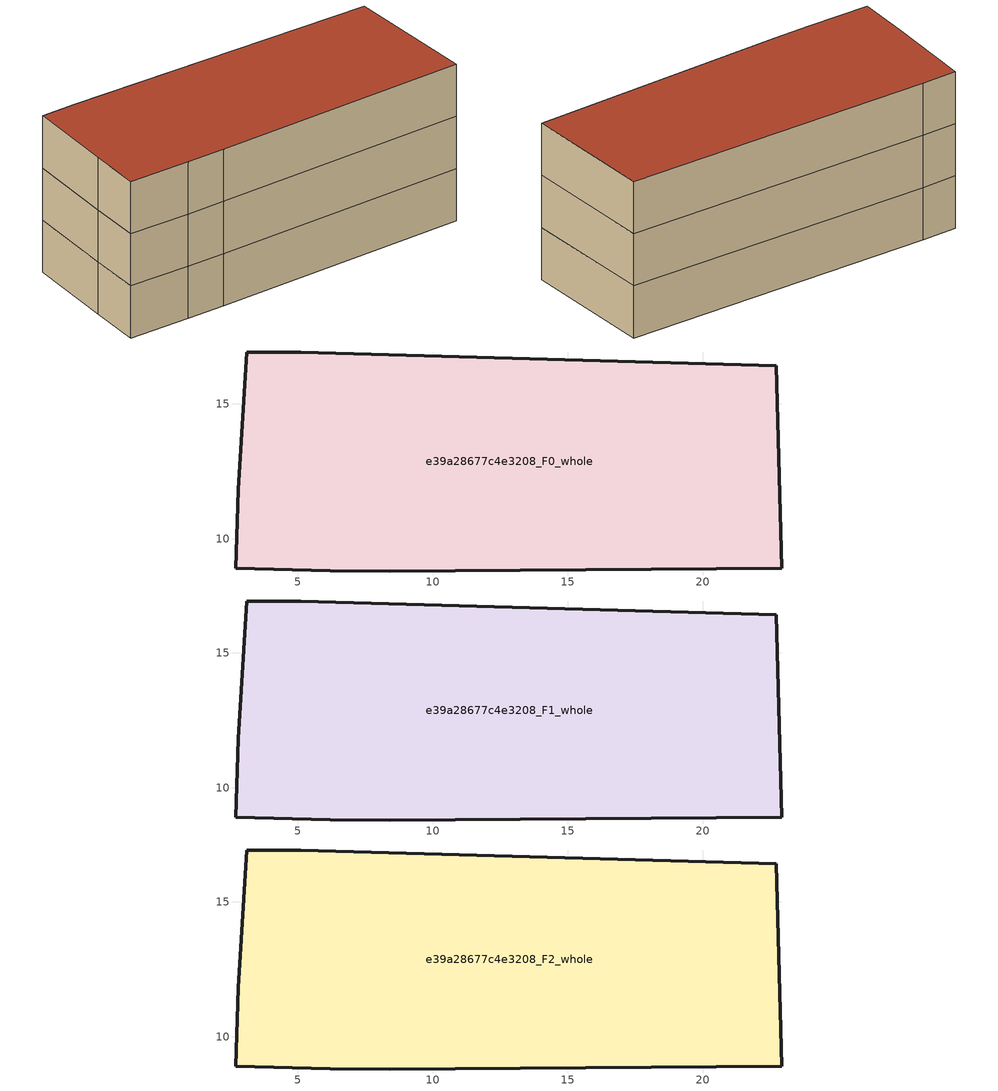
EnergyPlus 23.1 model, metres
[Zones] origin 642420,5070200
e39a28677c4e3208_F0_whole
 floor ground (EU_floor_Construction): 22.73,16.41 22.92,8.91 8.41,8.81 6.21,8.81 2.71,8.91 2.81,11.81 3.11,16.92 5.11,16.92 z0
 wall outside (EU_wall_Construction): 3.11,16.92 2.81,11.81 2.71,8.91 6.21,8.81 8.41,8.81 22.92,8.91 22.73,16.41 5.11,16.92 3.11,16.92 z0:3
e39a28677c4e3208_F1_whole
 floor to e39a28677c4e3208_F0_whole (EU_floor_Construction): 22.73,16.41 22.92,8.91 8.41,8.81 6.21,8.81 2.71,8.91 2.81,11.81 3.11,16.92 5.11,16.92 z3
 wall outside (EU_wall_Construction): 3.11,16.92 2.81,11.81 2.71,8.91 6.21,8.81 8.41,8.81 22.92,8.91 22.73,16.41 5.11,16.92 3.11,16.92 z3:6
e39a28677c4e3208_F2_whole
 floor to e39a28677c4e3208_F1_whole (EU_floor_Construction): 22.73,16.41 22.92,8.91 8.41,8.81 6.21,8.81 2.71,8.91 2.81,11.81 3.11,16.92 5.11,16.92 z6
 wall outside (EU_wall_Construction): 3.11,16.92 2.81,11.81 2.71,8.91 6.21,8.81 8.41,8.81 22.92,8.91 22.73,16.41 5.11,16.92 3.11,16.92 z6:9
 roof outside (EU_roof_Construction): 22.92,8.91 22.73,16.41 5.11,16.92 3.11,16.92 2.81,11.81 2.71,8.91 6.21,8.81 8.41,8.81 z9
[Building]
EU S2 Campaign: North Axis=0; Terrain=City; Solar Distribution=FullExterior
[Site:Location]
Lyon-Bron: Latitude=45.75; Longitude=5; Time Zone=1; Elevation=198
[SizingPeriod:WeatherFileDays]
AnnualSizingPeriod: Begin Month=1; Begin Day of Month=1; End Month=12; End Day of Month=31; Day of Week for Start Day=Monday; Use Weather File Daylight Saving Period=No; Use Weather File Rain and Snow Indicators=No
[MATERIAL]
EU_InternalMass_Material: Roughness=MediumRough; Thickness=0.1; Conductivity=1; Density=1800; Specific Heat=900; Thermal Absorptance=0.9; Solar Absorptance=0.7; Visible Absorptance=0.7
[MATERIAL:NOMASS] Roughness=MediumRough; Thermal Absorptance=0.9; Solar Absorptance=0.7; Visible Absorptance=0.7
Name | Thermal Resistance
EU_wall_NoMass | 0.87146
EU_roof_NoMass | 0.842276
EU_floor_NoMass | 0.496999
[CONSTRUCTION]
EU_wall_Construction: EU_wall_NoMass
EU_roof_Construction: EU_roof_NoMass
EU_floor_Construction: EU_floor_NoMass
EU_InternalMass_Construction: EU_InternalMass_Material
[ZONE] Type=1; Multiplier=1; Ceiling Height=autocalculate; Floor Area=autocalculate; Part of Total Floor Area=Yes
Name | Volume
e39a28677c4e3208_F0_whole | 468.823
e39a28677c4e3208_F1_whole; e39a28677c4e3208_F2_whole | 468.824
[INTERNALMASS] Construction=EU_InternalMass_Construction; Surface Area=156.274
Name | Zone or ZoneList
e39a28677c4e3208_F0_whole_EU_InternalMass | e39a28677c4e3208_F0_whole
e39a28677c4e3208_F1_whole_EU_InternalMass | e39a28677c4e3208_F1_whole
e39a28677c4e3208_F2_whole_EU_InternalMass | e39a28677c4e3208_F2_whole
[OTHEREQUIPMENT] Fuel Type=Electricity; Design Level Calculation Method=Watts/Area; Power per Zone Floor Area=1; Fraction Latent=0; Fraction Radiant=0; Fraction Lost=0; Carbon Dioxide Generation Rate=0; EndUse Subcategory=EU_Step8_InternalGains
Name | Zone or ZoneList or Space or SpaceList | Schedule
EU_Step8_InternalGain_e39a28677c4e3208_F0_whole_f000 | e39a28677c4e3208_F0_whole | EU_Step8_GainSchedule_e39a28677c4e3208_F0_whole_f000
EU_Step8_InternalGain_e39a28677c4e3208_F1_whole_f000 | e39a28677c4e3208_F1_whole | EU_Step8_GainSchedule_e39a28677c4e3208_F1_whole_f000
EU_Step8_InternalGain_e39a28677c4e3208_F2_whole_f000 | e39a28677c4e3208_F2_whole | EU_Step8_GainSchedule_e39a28677c4e3208_F2_whole_f000
[ZONEVENTILATION:DESIGNFLOWRATE] Schedule=EU_AlwaysOn; Design Flow Rate Calculation Method=AirChanges/Hour; Air Changes per Hour=0.425; Ventilation Type=Natural; Fan Pressure Rise=0; Fan Total Efficiency=1; Constant Term Coefficient=1; Temperature Term Coefficient=0; Velocity Term Coefficient=0; Velocity Squared Term Coefficient=0; Minimum Indoor Temperature=-100; Maximum Indoor Temperature=100; Delta Temperature=-100; Minimum Outdoor Temperature=-100; Maximum Outdoor Temperature=100; Maximum Wind Speed=40
Name | Zone or ZoneList or Space or SpaceList
EU_ConstantAir_e39a28677c4e3208_F0_whole | e39a28677c4e3208_F0_whole
EU_ConstantAir_e39a28677c4e3208_F1_whole | e39a28677c4e3208_F1_whole
EU_ConstantAir_e39a28677c4e3208_F2_whole | e39a28677c4e3208_F2_whole
[HVACTEMPLATE:THERMOSTAT] Constant Heating Setpoint=20; Constant Cooling Setpoint=50
EU_HeatOnly_e39a28677c4e3208_F0_whole; EU_HeatOnly_e39a28677c4e3208_F1_whole; EU_HeatOnly_e39a28677c4e3208_F2_whole
[HVACTEMPLATE:ZONE:IDEALLOADSAIRSYSTEM] System Availability Schedule=EU_AlwaysOn; Maximum Heating Supply Air Temperature=50; Minimum Cooling Supply Air Temperature=13; Maximum Heating Supply Air Humidity Ratio=0.0156; Minimum Cooling Supply Air Humidity Ratio=0.0077; Heating Limit=NoLimit; Cooling Limit=NoLimit; Heating Availability Schedule=EU_AlwaysOn; Cooling Availability Schedule=EU_CoolingOff; Dehumidification Control Type=ConstantSensibleHeatRatio; Cooling Sensible Heat Ratio=0.7; Dehumidification Setpoint=60; Humidification Control Type=None; Humidification Setpoint=30; Outdoor Air Method=None; Outdoor Air Flow Rate per Person=0.00944; Outdoor Air Flow Rate per Zone Floor Area=0; Outdoor Air Flow Rate per Zone=0; Demand Controlled Ventilation Type=None; Outdoor Air Economizer Type=NoEconomizer; Heat Recovery Type=None; Sensible Heat Recovery Effectiveness=0.7; Latent Heat Recovery Effectiveness=0.65
Name | Template Thermostat
e39a28677c4e3208_F0_whole | EU_HeatOnly_e39a28677c4e3208_F0_whole
e39a28677c4e3208_F1_whole | EU_HeatOnly_e39a28677c4e3208_F1_whole
e39a28677c4e3208_F2_whole | EU_HeatOnly_e39a28677c4e3208_F2_whole
[SIZING:ZONE] Zone Cooling Design Supply Air Temperature Input Method=SupplyAirTemperature; Zone Cooling Design Supply Air Temperature=13; Zone Heating Design Supply Air Temperature Input Method=SupplyAirTemperature; Zone Heating Design Supply Air Temperature=50; Zone Cooling Design Supply Air Humidity Ratio=0.008; Zone Heating Design Supply Air Humidity Ratio=0.008; Cooling Design Air Flow Method=DesignDay; Cooling Design Air Flow Rate=0; Cooling Minimum Air Flow per Zone Floor Area=0.000762; Cooling Minimum Air Flow=0; Cooling Minimum Air Flow Fraction=0.2; Heating Design Air Flow Method=DesignDay; Heating Design Air Flow Rate=0; Heating Maximum Air Flow per Zone Floor Area=0.002032; Heating Maximum Air Flow=0.141576; Heating Maximum Air Flow Fraction=0.3; Account for Dedicated Outdoor Air System=No; Dedicated Outdoor Air System Control Strategy=NeutralSupplyAir; Dedicated Outdoor Air Low Setpoint Temperature for Design=autosize; Dedicated Outdoor Air High Setpoint Temperature for Design=autosize; Zone Load Sizing Method=Sensible Load Only No Latent Load; Zone Latent Cooling Design Supply Air Humidity Ratio Input Method=HumidityRatioDifference; Zone Cooling Design Supply Air Humidity Ratio Difference=0.005; Zone Latent Heating Design Supply Air Humidity Ratio Input Method=HumidityRatioDifference; Zone Humidification Design Supply Air Humidity Ratio Difference=0.005
e39a28677c4e3208_F0_whole; e39a28677c4e3208_F1_whole; e39a28677c4e3208_F2_whole
[SCHEDULE:CONSTANT]
Name | Hourly Value
EU_AlwaysOn | 1
EU_CoolingOff | 0
[SCHEDULE:FILE] Column Number=1; Rows to Skip at Top=0; Number of Hours of Data=8760; Column Separator=Comma; Interpolate to Timestep=No; Minutes per Item=60; Adjust Schedule for Daylight Savings=Yes
Name | File
EU_Step8_GainSchedule_e39a28677c4e3208_F0_whole_f000 | C:\Users\o_iseri\Desktop\OpenUBEM\openubem\outputs\eu_evidence\EU-11\FR-LYO-HAUTCOEURPENTES\idfs\e39a28677c4e3208\e39a28677c4e3208_F0_whole_f000_gain.csv
EU_Step8_GainSchedule_e39a28677c4e3208_F1_whole_f000 | C:\Users\o_iseri\Desktop\OpenUBEM\openubem\outputs\eu_evidence\EU-11\FR-LYO-HAUTCOEURPENTES\idfs\e39a28677c4e3208\e39a28677c4e3208_F1_whole_f000_gain.csv
EU_Step8_GainSchedule_e39a28677c4e3208_F2_whole_f000 | C:\Users\o_iseri\Desktop\OpenUBEM\openubem\outputs\eu_evidence\EU-11\FR-LYO-HAUTCOEURPENTES\idfs\e39a28677c4e3208\e39a28677c4e3208_F2_whole_f000_gain.csv
